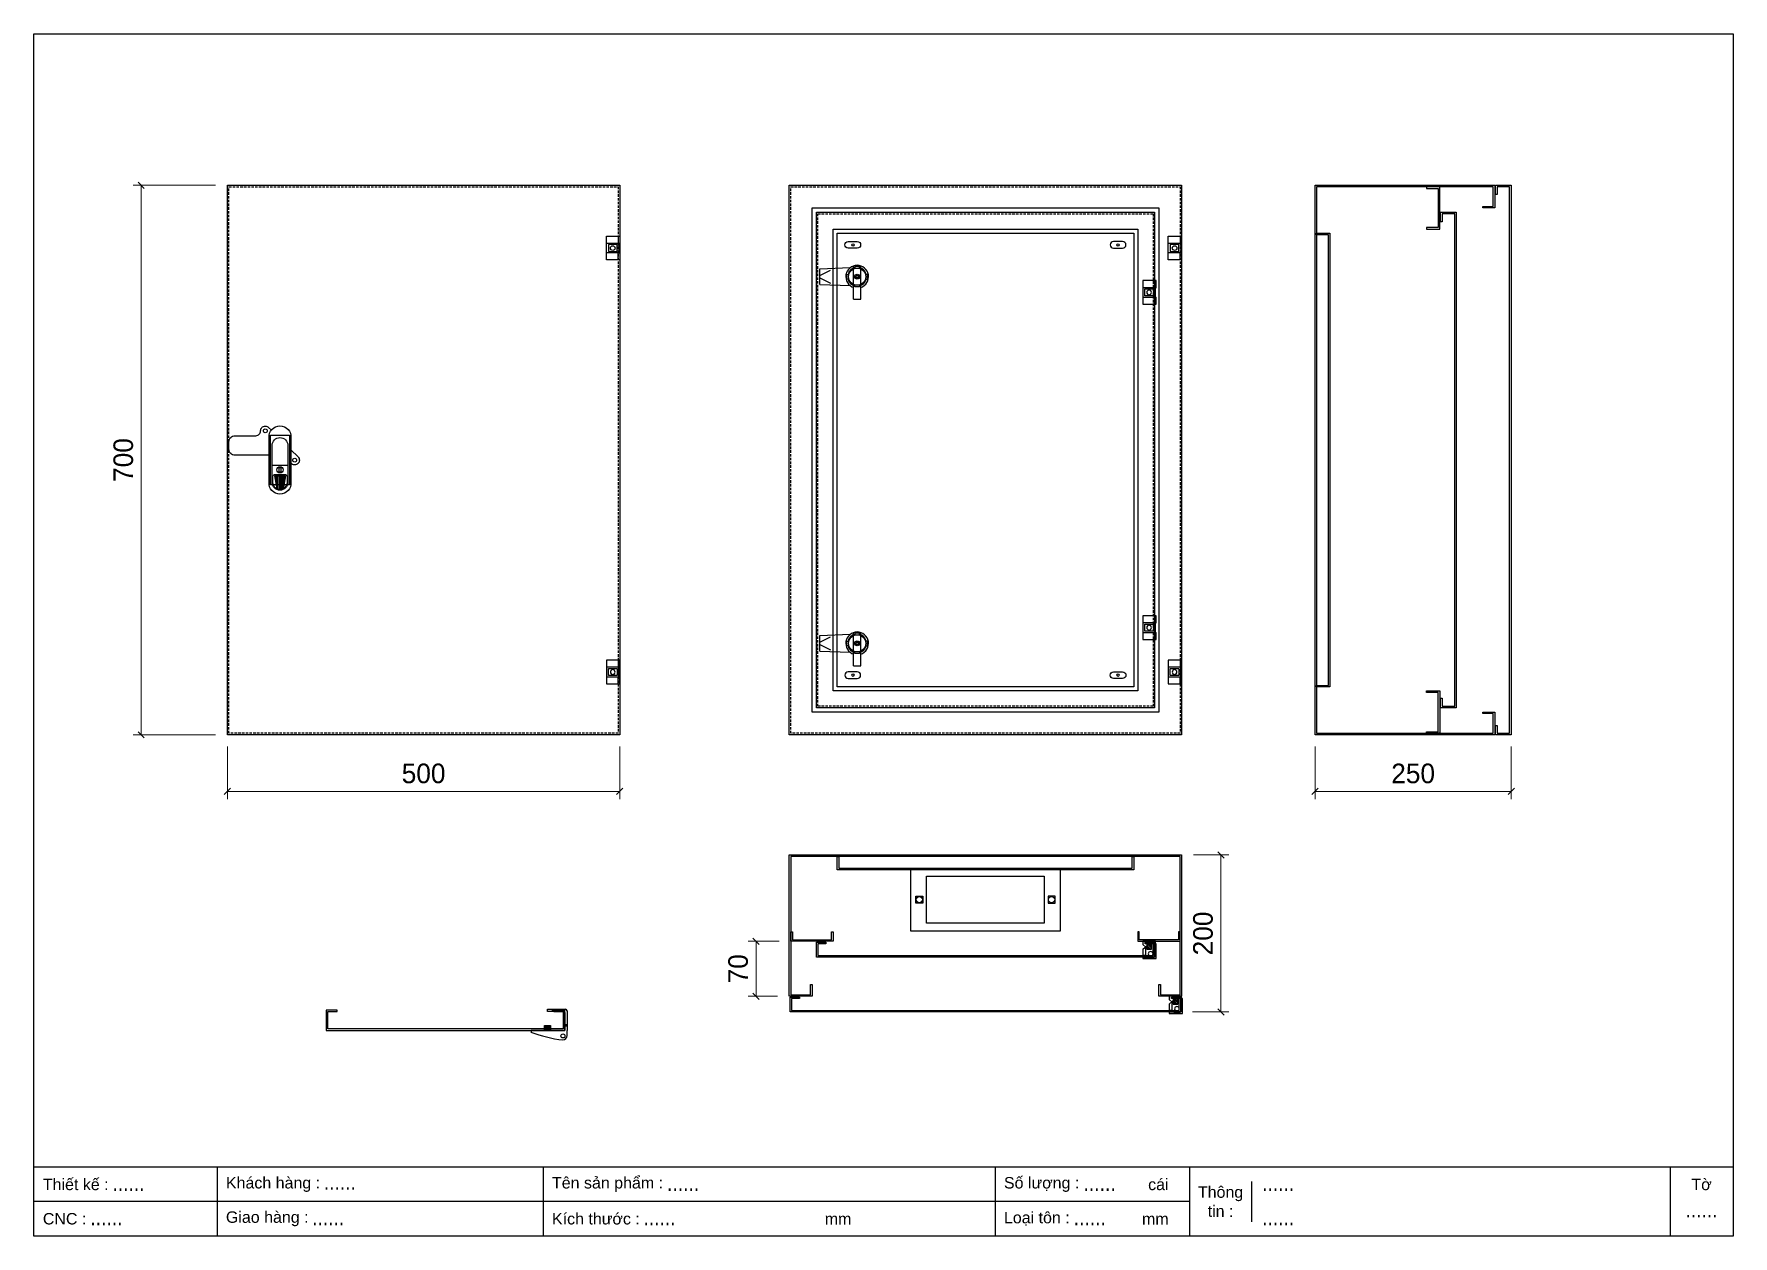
# Model space of a CAD drawing. Header units: millimetres. Extents: x 0 to 2165, y 0 to 1531.
import ezdxf
from ezdxf.enums import TextEntityAlignment as Align

# ---------------------------------------------------------------- set-up
doc = ezdxf.new("R2010")
doc.units = ezdxf.units.MM
doc.linetypes.add('HIDDEN2', pattern=[4.7625, 3.175, -1.5875])
for name, color, linetype in [('CNC', 7, 'Continuous'), ('DIM', 253, 'Continuous'), ('HEATER', 1, 'Continuous')]:
    doc.layers.add(name, color=color, linetype=linetype)
doc.styles.add('Arial', font='arial.ttf')
doc.styles.add('Tahoma (Input Text)', font='tahoma.ttf')
doc.dimstyles.new('Dim-25', dxfattribs={"dimtxt": 25, "dimasz": 8, "dimexe": 10, "dimexo": 15, "dimgap": 10, "dimtad": 1, "dimdec": 0, "dimtxsty": 'Standard', "dimblk": 'OBLIQUE', "dimcen": 10, "dimclrd": 5, "dimclre": 5, "dimclrt": 3, "dimazin": 3, "dimtfac": 1, "dimtdec": 0, "dimtmove": 0, "dimatfit": 3, "dimldrblk": 'OBLIQUE', "dimlwd": 9, "dimlwe": 9})

# ---------------------------------------------------------------- blocks, each defined once
blk = doc.blocks.new('khungtenAsean2')
at = {"color": 7}
for p, q in [((2970, -1980), (0, -1980)), ((320, -1980), (320, -2100)), ((890, -1980), (890, -2100)), ((1680, -1980), (1680, -2100)), ((2020, -1980), (2020, -2100)), ((2860, -1980), (2860, -2100)), ((2128.3, -2005), (2128.3, -2075)), ((2020, -2040), (0, -2040))]:
    blk.add_line(p, q, dxfattribs=at)
blk.add_lwpolyline([(0, 0), (2970, 0), (2970, -2100), (0, -2100)], close=True, dxfattribs=at)
at = {"color": 2, "char_height": 20, "style": 'Arial'}
for s, insert, width, attachment_point in [('  Thiết kế :', (0, -2010), 917.634, 4), ('  Khách hàng :', (320, -2010), 917.634, 4), ('  Tên sản phẩm :', (890, -2010), 917.634, 4), ('  Số lượng :', (1680, -2010), 917.634, 4), ('cái', (1947.6, -2010), 917.634, 4), ('Thông\\Ptin :', (2074.2, -2040), 108.311, 5), ('Tờ', (2915, -2010), 110, 5), ('  CNC :', (0, -2070), 917.634, 4), ('  Giao hàng :', (320, -2070), 917.634, 4), ('  Kích thước :', (890, -2070), 917.634, 4), ('mm', (1382.3, -2070), 917.634, 4), ('  Loại tôn :', (1680, -2070), 917.634, 4), ('mm', (1936.9, -2070), 917.634, 4)]:
    blk.add_mtext(s, dxfattribs=dict(at, insert=insert, width=width, attachment_point=attachment_point))
at = {"color": 1, "style": 'Tahoma (Input Text)', "flags": 8}
for tag, p in [('#01', (137.1, -2021.3)), ('#03', (506.6, -2019.3)), ('#05', (1106.6, -2021.3)), ('#07', (1834.7, -2021.3)), ('#09', (2146.7, -2021.3)), ('#02', (98.5, -2081.3)), ('#04', (486.1, -2081.3)), ('#06', (1065.3, -2081.3)), ('#08', (1817.4, -2081.3)), ('#10', (2146.7, -2081.3))]:
    blk.add_attdef(tag, p, '', height=25, dxfattribs=at)
blk.add_attdef('#11', text='', height=25, dxfattribs=at).set_placement((2915, -2067.3), align=Align.CENTER)
blk = doc.blocks.new('HL003-2-2')
at = {"color": 1}
for p, q in [((15, 21), (15, 12)), ((15, -9), (15, 0)), ((16, 12), (17, 12)), ((16, 0), (17, 0))]:
    blk.add_line(p, q, dxfattribs=at)
blk.add_lwpolyline([(17, 0), (17, -9), (0, -9), (0, 21), (17, 21), (17, 12)], dxfattribs=at)
blk.add_lwpolyline([(0, 12), (16, 12), (16, 0), (0, 0)], close=True, dxfattribs=at)
blk.add_circle((8, 6), 3, dxfattribs=at)
blk = doc.blocks.new('AB301-3-1')
at = {"linetype": 'Continuous'}
h = blk.add_hatch(dxfattribs=at)
h.set_pattern_fill('ACAD_ISO09W100', color=1, scale=0.2)
h.set_pattern_definition([(0, (-368.0181, 431.8814), (0, 1), [4.8, -0.6, 1.2, -0.6, 1.2, -0.6])])
h.paths.add_polyline_path([(-4.1, -55, 0.118404), (0, -56, 0.118404), (4.1, -55), (7, -38.5), (-7, -38.5)])
at = {"color": 1, "linetype": 'Continuous'}
for p, q in [((-10, -25), (10, -25)), ((-7, -38.5), (7, -38.5)), ((-7, -38.5), (-4.1, -55)), ((7, -38.5), (4.1, -55))]:
    blk.add_line(p, q, dxfattribs=at)
for points in [[(-24.7, 18.7, -0.198912), (-23, 23), (-23, 23, -0.414214), (-14.5, 23), (-11, 19.5)], [(-14, -12.5), (-57.5, -12.5, -0.414214), (-65, -5), (-65, 5, -0.414214), (-57.5, 12.5), (-30.7, 12.5, 0.414214), (-24.7, 18.5), (-24.7, 18.7)], [(14, -5.5), (23, -14.5, -0.414214), (23, -23), (23, -23, -0.451305), (14, -22.4, -0.381561)]]:
    blk.add_lwpolyline(points, format="xyb", dxfattribs=at)
for points in [[(0, 25), (0, 25, -0.428242), (14, 10), (14, -47, -0.428242), (0, -62), (0, -62, -0.428242), (-14, -47), (-14, 10, -0.428242)], [(0, 10, -0.414214), (10, 0), (10, -47, -0.414214), (0, -57, -0.414214), (-10, -47), (-10, 0, -0.414214)], [(9, -39), (9, -47, -0.414214), (0, -56, -0.414214), (-9, -47), (-9, -39, -0.414214), (-7, -37), (7, -37, -0.414214)]]:
    blk.add_lwpolyline(points, format="xyb", close=True, dxfattribs=at)
blk.add_lwpolyline([(-1, -28), (1, -28), (1, -34), (-1, -34)], close=True, dxfattribs=at)
for centre, radius in [((-18.7, 18.7), 2.5), ((18.7, -18.7), 2.5), ((0, -31), 4)]:
    blk.add_circle(centre, radius, dxfattribs=at)
blk = doc.blocks.new('*D1')
at = {"color": 0, "linetype": 'ByBlock', "lineweight": -2}
for p, q in [((140.6, 1334.3), (132.6, 1342.3)), ((132.6, 642.3), (140.6, 634.3))]:
    blk.add_line(p, q, dxfattribs=at)
at = {"layer": 'Defpoints', "color": 0, "transparency": 16777216}
for p in [(246.5, 1338.3), (136.6, 638.3), (246.5, 638.3)]:
    blk.add_point(p, dxfattribs=at)
at = {"layer": 'DIM', "color": 5, "lineweight": 9, "transparency": 16777216}
for p, q in [((231.5, 1338.3), (126.6, 1338.3)), ((136.6, 1338.3), (136.6, 638.3)), ((231.5, 638.3), (126.6, 638.3))]:
    blk.add_line(p, q, dxfattribs=at)
at = {"layer": 'DIM', "color": 3, "transparency": 16777216, "insert": (113.9, 988.3), "char_height": 25, "attachment_point": 5, "rotation": 90}
blk.add_mtext('700', dxfattribs=at)
blk = doc.blocks.new('_Oblique')
at = {"color": 0, "linetype": 'ByBlock', "lineweight": -2}
blk.add_line((-0.5, -0.5), (0.5, 0.5), dxfattribs=at)
blk = doc.blocks.new('*D2')
at = {"color": 0, "linetype": 'ByBlock', "lineweight": -2}
for p, q in [((250.5, 570.2), (242.5, 562.2)), ((742.5, 562.2), (750.5, 570.2))]:
    blk.add_line(p, q, dxfattribs=at)
at = {"layer": 'Defpoints', "color": 0, "transparency": 16777216}
for p in [(246.5, 638.3), (746.5, 638.3), (746.5, 566.2)]:
    blk.add_point(p, dxfattribs=at)
at = {"layer": 'DIM', "color": 5, "lineweight": 9, "transparency": 16777216}
for p, q in [((246.5, 623.3), (246.5, 556.2)), ((746.5, 623.3), (746.5, 556.2)), ((246.5, 566.2), (746.5, 566.2))]:
    blk.add_line(p, q, dxfattribs=at)
at = {"layer": 'DIM', "color": 3, "transparency": 16777216, "insert": (496.5, 589), "char_height": 25, "attachment_point": 5}
blk.add_mtext('500', dxfattribs=at)
blk = doc.blocks.new('SDGFGHGHG')
at = {"layer": 'HEATER'}
for p, q in [((860892.9, 570780.5), (860931.6, 570782)), ((860892.9, 570760.5), (860892.9, 570780.5)), ((860892.9, 570771.9), (860906.3, 570778.7)), ((860935.9, 570742), (860935.9, 570784.3)), ((860939.5, 570773.5), (860939.5, 570771.3)), ((860941.3, 570773.5), (860941.3, 570771.3)), ((860944.9, 570742), (860944.9, 570784.3)), ((860892.9, 570769.1), (860906.3, 570762.4)), ((860892.9, 570760.5), (860931.6, 570759.1)), ((860937.5, 570771.3), (860939.5, 570771.3)), ((860937.5, 570769.8), (860939.5, 570769.8)), ((860939.5, 570769.8), (860939.5, 570767.6)), ((860941.3, 570771.3), (860943.4, 570771.3)), ((860941.3, 570769.8), (860941.3, 570767.6)), ((860941.3, 570769.8), (860943.4, 570769.8)), ((860935.9, 570742), (860944.9, 570742))]:
    blk.add_line(p, q, dxfattribs=at)
blk.add_circle((860940.4, 570770.5), 3.08, dxfattribs=at)
blk.add_arc((860940.4, 570770.5), 14.5, 288.08, 251.92, dxfattribs=at)
blk = doc.blocks.new('SĐFHGGH')
at = {"layer": 'HEATER'}
for points in [[(860928.8, 570702.4), (860927.4, 570702.4), (860927.4, 570708.4), (860928.8, 570708.4)], [(860943.4, 570717), (860943.4, 570718.4), (860937.4, 570718.4), (860937.4, 570717)], [(860952.1, 570702.4), (860953.4, 570702.4), (860953.4, 570708.4), (860952.1, 570708.4)], [(860943.4, 570693.8), (860943.4, 570692.4), (860937.4, 570692.4), (860937.4, 570693.8)]]:
    blk.add_lwpolyline(points, dxfattribs=at)
for start, end in [(104.4775, 165.5225), (14.4775, 75.5225), (194.4775, 255.5225), (284.4775, 345.5225)]:
    blk.add_arc((860940.4, 570705.4), 12, start, end, dxfattribs=at)
blk = doc.blocks.new('MS722')
for name, p in [('SDGFGHGHG', (-860940.4, -570770.5)), ('SĐFHGGH', (-860940.4, -570705.4))]:
    blk.add_blockref(name, p)
blk = doc.blocks.new('*D3')
at = {"color": 0, "linetype": 'ByBlock', "lineweight": -2}
for p, q in [((1636.5, 570.2), (1628.5, 562.2)), ((1878.5, 562.2), (1886.5, 570.2))]:
    blk.add_line(p, q, dxfattribs=at)
at = {"layer": 'Defpoints', "color": 0, "transparency": 16777216}
for p in [(1632.5, 638.3), (1882.5, 638.3), (1882.5, 566.2)]:
    blk.add_point(p, dxfattribs=at)
at = {"layer": 'DIM', "color": 5, "lineweight": 9, "transparency": 16777216}
for p, q in [((1632.5, 623.3), (1632.5, 556.2)), ((1882.5, 623.3), (1882.5, 556.2)), ((1632.5, 566.2), (1882.5, 566.2))]:
    blk.add_line(p, q, dxfattribs=at)
at = {"layer": 'DIM', "color": 3, "transparency": 16777216, "insert": (1757.5, 589), "char_height": 25, "attachment_point": 5}
blk.add_mtext('250', dxfattribs=at)
blk = doc.blocks.new('ovan8.5x20')
at = {"layer": 'CNC', "color": 2, "lineweight": -3}
for p, q in [((5.7, 4.2), (-5.8, 4.2)), ((-5.8, -4.2), (5.7, -4.2))]:
    blk.add_line(p, q, dxfattribs=at)
for centre, start, end in [((-5.8, 0), 90, 270), ((5.7, 0), 270, 90)]:
    blk.add_arc(centre, 4.25, start, end, dxfattribs=at)
blk = doc.blocks.new('HL003-2-1')
h = blk.add_hatch()
h.set_pattern_fill('ANSI31', color=2, scale=0.5, style=0)
h.set_pattern_definition([(45, (8435.407, 86016.9664), (-1.122532015, 1.122532015), [])])
h.paths.add_polyline_path([(11, 10), (5, 10), (5, 0), (11, 0)])
at = {"color": 1}
for p, q in [((0, 22), (17, 22)), ((0, 20), (0, 22)), ((17, 22), (17, 3)), ((0, 20), (15, 20)), ((4, 18), (0, 18)), ((0, 10), (0, 18)), ((0, 10), (8, 3)), ((0, 4), (4, 7.5)), ((0, 0), (0, 4)), ((16, 0), (0, 0)), ((4, 20), (4, 18)), ((4, 16), (4, 7.5)), ((17, 3), (8, 3)), ((15, 20), (15, 3)), ((16, 16), (16, 0))]:
    blk.add_line(p, q, dxfattribs=at)
at = {"color": 2}
blk.add_lwpolyline([(5, 10), (11, 10), (11, 0), (5, 0)], close=True, dxfattribs=at)
at = {"color": 1}
blk.add_circle((10, 16), 3, dxfattribs=at)
blk.add_circle((10, 16), 3, dxfattribs=at)
blk.add_arc((10, 16), 6, 0, 180, dxfattribs=at)
blk = doc.blocks.new('*D4')
at = {"color": 0, "linetype": 'ByBlock', "lineweight": -2}
for p, q in [((1516.6, 481.3), (1508.6, 489.3)), ((1508.6, 289.3), (1516.6, 281.3))]:
    blk.add_line(p, q, dxfattribs=at)
at = {"layer": 'Defpoints', "color": 0, "ltscale": 3, "transparency": 16777216}
for p in [(1462.5, 485.3), (1461.5, 285.3), (1512.6, 285.3)]:
    blk.add_point(p, dxfattribs=at)
at = {"layer": 'DIM', "color": 5, "lineweight": 9, "ltscale": 3, "transparency": 16777216}
for p, q in [((1477.5, 485.3), (1522.6, 485.3)), ((1512.6, 485.3), (1512.6, 285.3)), ((1476.5, 285.3), (1522.6, 285.3))]:
    blk.add_line(p, q, dxfattribs=at)
at = {"layer": 'DIM', "color": 3, "ltscale": 3, "transparency": 16777216, "insert": (1489.8, 385.3), "char_height": 25, "attachment_point": 5, "rotation": 90}
blk.add_mtext('200', dxfattribs=at)
blk = doc.blocks.new('*D5')
at = {"color": 0, "linetype": 'ByBlock', "lineweight": -2}
for p, q in [((924.1, 371.3), (916.1, 379.3)), ((916.1, 309.3), (924.1, 301.3))]:
    blk.add_line(p, q, dxfattribs=at)
at = {"layer": 'Defpoints', "color": 0, "ltscale": 3, "transparency": 16777216}
for p in [(920.1, 375.3), (964.5, 375.3), (962.5, 305.3)]:
    blk.add_point(p, dxfattribs=at)
at = {"layer": 'DIM', "color": 5, "lineweight": 9, "ltscale": 3, "transparency": 16777216}
for p, q in [((949.5, 375.3), (910.1, 375.3)), ((920.1, 305.3), (920.1, 375.3)), ((947.5, 305.3), (910.1, 305.3))]:
    blk.add_line(p, q, dxfattribs=at)
at = {"layer": 'DIM', "color": 3, "ltscale": 3, "transparency": 16777216, "insert": (897.4, 340.3), "char_height": 25, "attachment_point": 5, "rotation": 90}
blk.add_mtext('70', dxfattribs=at)
blk = doc.blocks.new('HL044-1.3-B')
h = blk.add_hatch()
h.set_pattern_fill('ANSI31', color=1, scale=0.3, style=0)
h.set_pattern_definition([(45, (-80982.31925, -42991.2648), (-0.673519209, 0.673519209), [])])
h.paths.add_polyline_path([(-15.5, 27), (-15.5, 24), (-9.5, 24), (-9.5, 27)])
at = {"color": 1}
for p, q in [((-22, 24), (-22, 27)), ((-22, 27), (1, 27)), ((-1, 24), (-22, 24)), ((-15.5, 24), (-15.5, 27)), ((-9.5, 24), (-9.5, 27)), ((0, 23), (0, 0)), ((3, 25), (3, 0)), ((0, 0), (-43, 0)), ((-43, 0), (-43, -2)), ((-25, 6.5), (-25, 0)), ((-25, 6.5), (-19, 5.9)), ((-25, 5.5), (-19, 4.9)), ((-25, 4.5), (-19, 3.9)), ((-25, 3.5), (-19, 2.9)), ((-25, 2.5), (-19, 1.9)), ((-25, 1.5), (-19, 0.9)), ((-25, 0.5), (-19.7, 0)), ((-19, 6.5), (-19, 0)), ((0, 7.5), (3, 7.5)), ((0, 6), (3, 6)), ((3, -6.5), (3, 0))]:
    blk.add_line(p, q, dxfattribs=at)
blk.add_lwpolyline([(-26, 6.5), (-18, 6.5), (-18, 0), (-26, 0)], close=True, dxfattribs=at)
blk.add_circle((-2.3, -7), 2.55, dxfattribs=at)
for centre, radius, start, end in [((-1, 23), 1, 0, 90), ((1, 25), 2, 0, 90), ((15.4, 147.7), 160.7, 248.6705, 263.5901), ((-2.5, -6.5), 5.5, 270, 0)]:
    blk.add_arc(centre, radius, start, end, dxfattribs=at)

msp = doc.modelspace()

# ---------------------------------------------------------------- linework, layer by layer
at = {"color": 7}
for points in [[(246.5, 1338.3), (746.5, 1338.3), (746.5, 638.3), (246.5, 638.3)], [(962.5, 1338.3), (1462.5, 1338.3), (1462.5, 638.3), (962.5, 638.3)], [(1846.5, 1311.3), (1859.5, 1311.3), (1859.5, 1336.3), (1634.5, 1336.3), (1634.5, 640.3), (1859.5, 640.3), (1859.5, 665.3), (1846.5, 665.3), (1846.5, 667.3), (1861.5, 667.3), (1861.5, 638.3), (1632.5, 638.3), (1632.5, 1338.3), (1861.5, 1338.3), (1861.5, 1309.3), (1846.5, 1309.3)], [(1862.5, 1326.3), (1862.5, 1338.3), (1882.5, 1338.3), (1882.5, 638.3), (1862.5, 638.3), (1862.5, 650.3), (1864.5, 650.3), (1864.5, 640.3), (1880.5, 640.3), (1880.5, 1336.3), (1864.5, 1336.3), (1864.5, 1326.3)], [(991.5, 1309.3), (1433.5, 1309.3), (1433.5, 667.3), (991.5, 667.3)], [(1435.5, 320.3), (1435.5, 307.3), (1460.5, 307.3), (1460.5, 483.3), (964.5, 483.3), (964.5, 307.3), (989.5, 307.3), (989.5, 320.3), (991.5, 320.3), (991.5, 305.3), (962.5, 305.3), (962.5, 485.3), (1462.5, 485.3), (1462.5, 305.3), (1433.5, 305.3), (1433.5, 320.3)], [(1117.5, 468.3), (1307.5, 468.3), (1307.5, 388.3), (1117.5, 388.3)], [(1449.5, 304.3), (1461.5, 304.3), (1461.5, 285.3), (963.5, 285.3), (963.5, 304.3), (975.5, 304.3), (975.5, 302.3), (965.5, 302.3), (965.5, 287.3), (1459.5, 287.3), (1459.5, 302.3), (1449.5, 302.3)], [(662.4, 285.8), (674.4, 285.8), (674.4, 263.8), (374.4, 263.8), (374.4, 285.8), (386.4, 285.8), (386.4, 287.8), (372.4, 287.8), (372.4, 261.8), (676.4, 261.8), (676.4, 287.8), (662.4, 287.8)]]:
    msp.add_lwpolyline(points, close=True, dxfattribs=at)
at = {"color": 7, "linetype": 'HIDDEN2'}
for points in [[(248.5, 1336.3), (744.5, 1336.3), (744.5, 640.3), (248.5, 640.3)], [(964.5, 1336.3), (1460.5, 1336.3), (1460.5, 640.3), (964.5, 640.3)]]:
    msp.add_lwpolyline(points, close=True, dxfattribs=at)
at = {"color": 3}
for points in [[(1774.5, 1334.3), (1789.5, 1334.3), (1789.5, 1284.3), (1774.5, 1284.3), (1774.5, 1282.3), (1791.5, 1282.3), (1791.5, 1336.3), (1774.5, 1336.3)], [(1018.5, 1282.3), (1406.5, 1282.3), (1406.5, 694.3), (1018.5, 694.3)], [(1774.5, 642.3), (1789.5, 642.3), (1789.5, 692.3), (1774.5, 692.3), (1774.5, 694.3), (1791.5, 694.3), (1791.5, 640.3), (1774.5, 640.3)], [(966.5, 387.3), (966.5, 377.3), (1016.5, 377.3), (1016.5, 387.3), (1018.5, 387.3), (1018.5, 375.3), (964.5, 375.3), (964.5, 387.3)], [(1458.5, 387.3), (1458.5, 377.3), (1408.5, 377.3), (1408.5, 387.3), (1406.5, 387.3), (1406.5, 375.3), (1460.5, 375.3), (1460.5, 387.3)]]:
    msp.add_lwpolyline(points, close=True, dxfattribs=at)
at = {"color": 6}
for points in [[(997, 1303.8), (1428, 1303.8), (1428, 672.8), (997, 672.8)], [(1792.5, 1291.8), (1792.5, 1303.8), (1812.5, 1303.8), (1812.5, 672.8), (1792.5, 672.8), (1792.5, 684.8), (1794.5, 684.8), (1794.5, 674.8), (1810.5, 674.8), (1810.5, 1301.8), (1794.5, 1301.8), (1794.5, 1291.8)], [(1416, 374.3), (1428, 374.3), (1428, 355.3), (997, 355.3), (997, 374.3), (1009, 374.3), (1009, 372.3), (999, 372.3), (999, 357.3), (1426, 357.3), (1426, 372.3), (1416, 372.3)]]:
    msp.add_lwpolyline(points, close=True, dxfattribs=at)
at = {"color": 6, "linetype": 'HIDDEN2'}
msp.add_lwpolyline([(999, 1301.8), (1426, 1301.8), (1426, 674.8), (999, 674.8)], close=True, dxfattribs=at)
at = {"color": 2}
for points in [[(743, 1262.8), (732, 1262.8), (732, 1253.8), (743, 1253.8)], [(1459, 1262.8), (1448, 1262.8), (1448, 1253.8), (1459, 1253.8)], [(1426.5, 1197.3), (1415.5, 1197.3), (1415.5, 1206.3), (1426.5, 1206.3)], [(1426.5, 770.3), (1415.5, 770.3), (1415.5, 779.3), (1426.5, 779.3)], [(743, 713.8), (732, 713.8), (732, 722.8), (743, 722.8)], [(1459, 713.8), (1448, 713.8), (1448, 722.8), (1459, 722.8)], [(1137.5, 458.3), (1287.5, 458.3), (1287.5, 398.3), (1137.5, 398.3)], [(1132.7, 423.8), (1123.7, 423.8), (1123.7, 432.8), (1132.7, 432.8)], [(1292.2, 423.8), (1301.2, 423.8), (1301.2, 432.8), (1292.2, 432.8)]]:
    msp.add_lwpolyline(points, close=True, dxfattribs=at)
at = {"color": 1}
for points in [[(1023.5, 1277.3), (1401.5, 1277.3), (1401.5, 699.3), (1023.5, 699.3)], [(1634.5, 701.3), (1649.5, 701.3), (1649.5, 1275.3), (1634.5, 1275.3), (1634.5, 1277.3), (1651.5, 1277.3), (1651.5, 699.3), (1634.5, 699.3)], [(1025.5, 483.3), (1025.5, 468.3), (1399.5, 468.3), (1399.5, 483.3), (1401.5, 483.3), (1401.5, 466.3), (1023.5, 466.3), (1023.5, 483.3)]]:
    msp.add_lwpolyline(points, close=True, dxfattribs=at)
at = {"color": 2, "linetype": 'Continuous'}
msp.add_lwpolyline([(301.5, 1020.1), (325.5, 1020.1), (325.5, 956.6), (301.5, 956.6)], close=True, dxfattribs=at)
at = {"color": 2}
for centre, radius in [((1043.5, 1262.3), 1.5), ((1381.5, 1262.3), 1.5), ((1049, 1221.8), 11), ((1049, 754.8), 11), ((1043.5, 714.3), 1.5), ((1381.5, 714.3), 1.5)]:
    msp.add_circle(centre, radius, dxfattribs=at)
at = {"color": 7}
for centre in [(1128.2, 428.3), (1296.7, 428.3)]:
    msp.add_circle(centre, 4, dxfattribs=at)

# ---------------------------------------------------------------- block references
ref = msp.add_blockref('khungtenAsean2', (0, 1530.9), dxfattribs=dict(at, xscale=0.7290000000011787, yscale=0.7290000000011787, zscale=0.7290000000011787))
ref.add_attrib('#11', '......', dxfattribs={"color": 1, "height": 18.23, "style": 'Tahoma (Input Text)'}).set_placement((2125, 23.8), align=Align.CENTER)
ref.add_attrib('#09', '......', (1565, 57.4), dxfattribs={"color": 1, "height": 18.23, "style": 'Tahoma (Input Text)'})
ref.add_attrib('#10', '......', (1565, 13.7), dxfattribs={"color": 1, "height": 18.23, "style": 'Tahoma (Input Text)'})
ref.add_attrib('#08', '......', (1324.9, 13.7), dxfattribs={"color": 1, "height": 18.23, "style": 'Tahoma (Input Text)'})
ref.add_attrib('#07', '......', (1337.5, 57.4), dxfattribs={"color": 1, "height": 18.23, "style": 'Tahoma (Input Text)'})
ref.add_attrib('#06', '......', (776.6, 13.7), dxfattribs={"color": 1, "height": 18.23, "style": 'Tahoma (Input Text)'})
ref.add_attrib('#05', '......', (806.7, 57.4), dxfattribs={"color": 1, "height": 18.23, "style": 'Tahoma (Input Text)'})
ref.add_attrib('#04', '......', (354.4, 13.7), dxfattribs={"color": 1, "height": 18.23, "style": 'Tahoma (Input Text)'})
ref.add_attrib('#03', '......', (369.3, 58.8), dxfattribs={"color": 1, "height": 18.23, "style": 'Tahoma (Input Text)'})
ref.add_attrib('#02', '......', (71.8, 13.7), dxfattribs={"color": 1, "height": 18.23, "style": 'Tahoma (Input Text)'})
ref.add_attrib('#01', '......', (99.9, 57.4), dxfattribs={"color": 1, "height": 18.23, "style": 'Tahoma (Input Text)'})
for name, p in [('HL003-2-2', (729.5, 1252.3)), ('HL003-2-2', (1445.5, 1252.3)), ('MS722', (1049, 1221.8)), ('AB301-3-1', (313.5, 1006.8)), ('MS722', (1049, 754.8)), ('HL044-1.3-B', (676.4, 261.8))]:
    msp.add_blockref(name, p, dxfattribs=at)
at = {"color": 7, "xscale": -1, "rotation": 180}
for name, p in [('HL003-2-2', (1413, 1207.8)), ('HL003-2-2', (1413, 780.8)), ('HL003-2-2', (729.5, 724.3)), ('HL003-2-2', (1445.5, 724.3)), ('HL003-2-1', (1413, 375.3)), ('HL003-2-1', (1446.5, 305.3))]:
    msp.add_blockref(name, p, dxfattribs=at)
at = {"layer": 'CNC', "lineweight": -3, "xscale": -1, "rotation": 180}
msp.add_blockref('ovan8.5x20', (1043.5, 1262.3), dxfattribs=at)
at = {"layer": 'CNC', "lineweight": -3, "rotation": 180}
msp.add_blockref('ovan8.5x20', (1381.5, 1262.3), dxfattribs=at)
at = {"layer": 'CNC', "lineweight": -3}
msp.add_blockref('ovan8.5x20', (1043.5, 714.3), dxfattribs=at)
at = {"layer": 'CNC', "lineweight": -3, "xscale": -1}
msp.add_blockref('ovan8.5x20', (1381.5, 714.3), dxfattribs=at)

# ---------------------------------------------------------------- dimensions: what is measured, and where the dimension line sits
at = {"layer": 'DIM', "color": 7}
dim = msp.add_linear_dim(base=(136.6, 638.3), p1=(246.5, 1338.3), p2=(246.5, 638.3), angle=90, dimstyle='Dim-25', dxfattribs=at)
dim.commit()
dim.dimension.update_dxf_attribs({"geometry": '*D1', "text_midpoint": (113.9, 988.3)})
for base, p1, p2, picture, middle in [((746.5, 566.2), (246.5, 638.3), (746.5, 638.3), '*D2', (496.5, 589)), ((1882.5, 566.2), (1632.5, 638.3), (1882.5, 638.3), '*D3', (1757.5, 589))]:
    dim = msp.add_linear_dim(base=base, p1=p1, p2=p2, dimstyle='Dim-25', dxfattribs=at)
    dim.commit()
    dim.dimension.update_dxf_attribs({"geometry": picture, "text_midpoint": middle})
at = {"layer": 'DIM', "color": 2, "ltscale": 3}
for base, p1, p2, picture, middle in [((1512.6, 285.3), (1462.5, 485.3), (1461.5, 285.3), '*D4', (1489.8, 385.3)), ((920.1, 375.3), (962.5, 305.3), (964.5, 375.3), '*D5', (897.4, 340.3))]:
    dim = msp.add_linear_dim(base=base, p1=p1, p2=p2, angle=90, dimstyle='Dim-25', dxfattribs=at)
    dim.commit()
    dim.dimension.update_dxf_attribs({"geometry": picture, "text_midpoint": middle})

doc.saveas('drawing.dxf')
